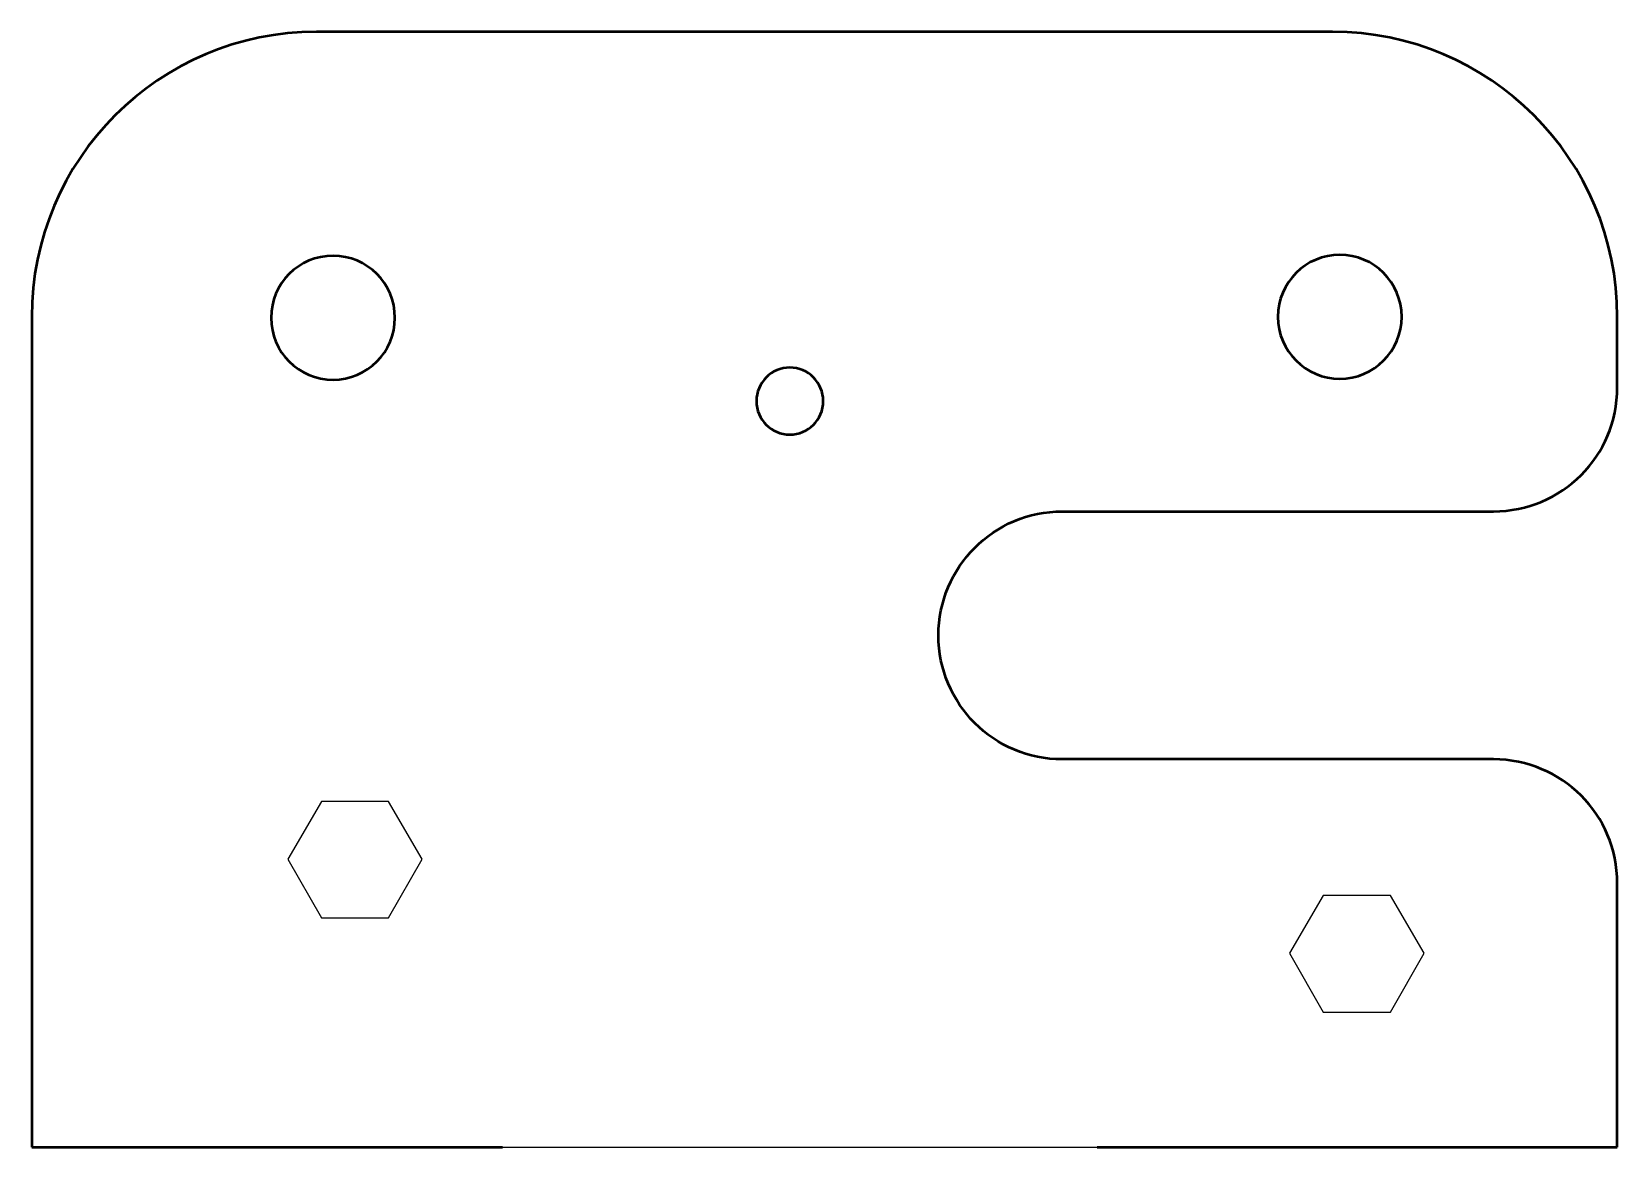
# Model space of a CAD drawing. Header units: millimetres. Extents: x 177.3 to 241.3, y 165.9 to 210.9.
import ezdxf

# ---------------------------------------------------------------- set-up
doc = ezdxf.new("R2010")
doc.units = ezdxf.units.MM
doc.header["$LTSCALE"] = 0.75
doc.layers.add('Visible', color=7, linetype='Continuous', lineweight=50)

msp = doc.modelspace()

# ---------------------------------------------------------------- linework, layer by layer
for p, q in [((189.035, 179.874), (187.678, 177.546)), ((191.75, 179.874), (189.035, 179.874)), ((193.108, 177.546), (191.75, 179.874)), ((187.678, 177.546), (189.035, 175.171)), ((191.75, 175.171), (193.108, 177.546)), ((229.472, 176.075), (228.114, 173.747)), ((232.187, 176.075), (229.472, 176.075)), ((233.544, 173.747), (232.187, 176.075)), ((189.035, 175.171), (191.75, 175.171)), ((228.114, 173.747), (229.472, 171.372)), ((232.187, 171.372), (233.544, 173.747)), ((229.472, 171.372), (232.187, 171.372)), ((196.343, 165.922), (220.343, 165.922))]:
    msp.add_line(p, q)
at = {"layer": 'Visible'}
for p, q in [((229.843, 210.922), (188.843, 210.922)), ((177.343, 199.422), (177.343, 165.922)), ((241.343, 196.572), (241.343, 199.422)), ((218.943, 191.572), (236.343, 191.572)), ((236.343, 181.572), (218.943, 181.572)), ((241.343, 165.922), (241.343, 176.572)), ((177.343, 165.922), (196.343, 165.922)), ((220.343, 165.922), (241.343, 165.922))]:
    msp.add_line(p, q, dxfattribs=at)
at = {"layer": 'Visible', "extrusion": (0, 0, -1)}
for centre, radius in [((-189.505, 199.385), 2.5), ((-230.143, 199.422), 2.5), ((-207.943, 196.023), 1.35)]:
    msp.add_circle(centre, radius, dxfattribs=at)
at = {"layer": 'Visible'}
for centre, radius, start, end in [((188.843, 199.422), 11.5, 90, 180), ((229.843, 199.422), 11.5, 0, 90), ((236.343, 196.572), 5, 270, 0), ((236.343, 176.572), 5, 0, 90)]:
    msp.add_arc(centre, radius, start, end, dxfattribs=at)
at = {"layer": 'Visible', "extrusion": (0, 0, -1)}
msp.add_arc((-218.943, 186.572), 5, 270, 90, dxfattribs=at)

doc.saveas('drawing.dxf')
